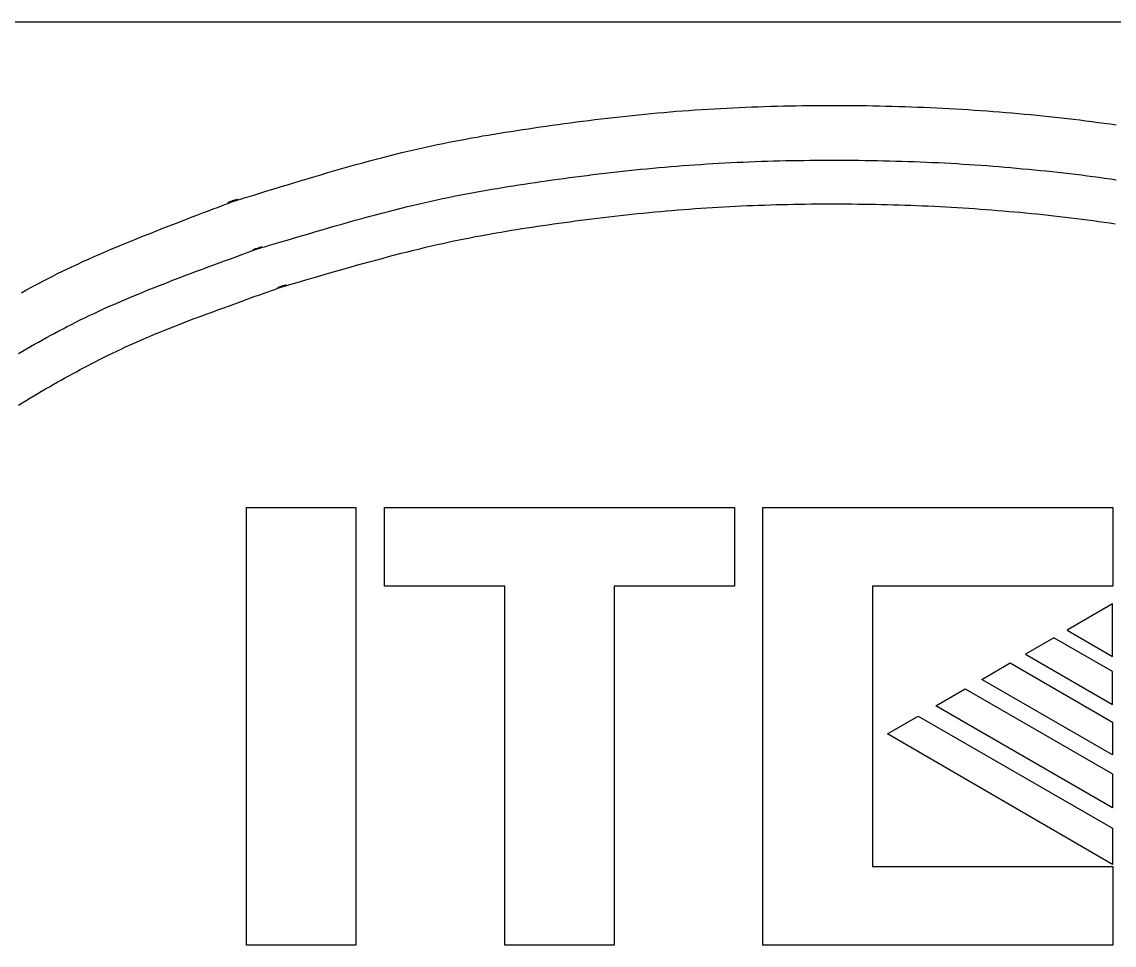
# Model space of a CAD drawing. Extents: x 4 to 588, y 3 to 416.
# Drawn here: x 440.83 to 454.47, y 404.29 to 415.82 of the extents above; entities that cross this region are included whole.
import ezdxf

# ---------------------------------------------------------------- set-up
doc = ezdxf.new("R2010")
doc.units = 0
doc.header["$LTSCALE"] = 0.5
doc.header["$MEASUREMENT"] = 0
doc.layers.add('M2-2-0', color=7, linetype='Continuous')

msp = doc.modelspace()

# ---------------------------------------------------------------- linework, layer by layer
at = {"layer": 'M2-2-0', "color": 7, "linetype": 'Continuous'}
for p, q in [((3.509, 415.821), (587.509, 415.821)), ((448.375, 414.645), (448.453, 414.654)), ((448.453, 414.654), (448.532, 414.662)), ((448.532, 414.662), (448.61, 414.669)), ((448.61, 414.669), (448.689, 414.677)), ((448.689, 414.677), (448.767, 414.684)), ((448.767, 414.684), (448.845, 414.691)), ((448.845, 414.691), (448.924, 414.697)), ((448.924, 414.697), (449.002, 414.704)), ((449.002, 414.704), (449.081, 414.71)), ((449.081, 414.71), (449.159, 414.715)), ((449.159, 414.715), (449.238, 414.721)), ((449.238, 414.721), (449.316, 414.726)), ((449.316, 414.726), (449.395, 414.731)), ((449.395, 414.731), (449.473, 414.736)), ((449.473, 414.736), (449.552, 414.74)), ((449.552, 414.74), (449.631, 414.744)), ((449.631, 414.744), (449.709, 414.748)), ((449.709, 414.748), (449.788, 414.752)), ((449.788, 414.752), (449.867, 414.755)), ((449.867, 414.755), (449.946, 414.759)), ((449.946, 414.759), (450.025, 414.761)), ((450.025, 414.761), (450.104, 414.764)), ((450.104, 414.764), (450.183, 414.767)), ((450.183, 414.767), (450.262, 414.769)), ((450.262, 414.769), (450.341, 414.771)), ((450.341, 414.771), (450.42, 414.772)), ((450.42, 414.772), (450.499, 414.774)), ((450.499, 414.774), (450.579, 414.775)), ((450.579, 414.775), (450.658, 414.776)), ((450.658, 414.776), (450.738, 414.777)), ((450.738, 414.777), (450.817, 414.777)), ((450.817, 414.777), (450.897, 414.778)), ((450.897, 414.778), (450.977, 414.778)), ((450.977, 414.778), (451.057, 414.777)), ((451.057, 414.777), (451.137, 414.777)), ((451.137, 414.777), (451.216, 414.776)), ((451.216, 414.776), (451.296, 414.776)), ((451.296, 414.776), (451.376, 414.775)), ((451.376, 414.775), (451.456, 414.773)), ((451.456, 414.773), (451.536, 414.772)), ((451.536, 414.772), (451.616, 414.77)), ((451.616, 414.77), (451.696, 414.768)), ((451.696, 414.768), (451.775, 414.766)), ((451.775, 414.766), (451.855, 414.763)), ((451.855, 414.763), (451.935, 414.76)), ((451.935, 414.76), (452.014, 414.757)), ((452.014, 414.757), (452.094, 414.754)), ((452.094, 414.754), (452.173, 414.751)), ((452.173, 414.751), (452.253, 414.747)), ((452.253, 414.747), (452.332, 414.743)), ((452.332, 414.743), (452.411, 414.739)), ((452.411, 414.739), (452.49, 414.735)), ((452.49, 414.735), (452.569, 414.73)), ((452.569, 414.73), (452.647, 414.725)), ((452.647, 414.725), (452.726, 414.72)), ((452.726, 414.72), (452.804, 414.714)), ((452.804, 414.714), (452.882, 414.709)), ((452.882, 414.709), (452.96, 414.703)), ((452.96, 414.703), (453.038, 414.697)), ((453.038, 414.697), (453.116, 414.691)), ((453.116, 414.691), (453.193, 414.684)), ((453.193, 414.684), (453.271, 414.677)), ((453.271, 414.677), (453.348, 414.67)), ((453.348, 414.67), (453.425, 414.663)), ((453.425, 414.663), (453.503, 414.655)), ((453.503, 414.655), (453.58, 414.647)), ((453.58, 414.647), (453.656, 414.639)), ((447.303, 414.509), (447.378, 414.52)), ((447.378, 414.52), (447.453, 414.531)), ((447.453, 414.531), (447.528, 414.541)), ((447.528, 414.541), (447.603, 414.551)), ((447.603, 414.551), (447.679, 414.562)), ((447.679, 414.562), (447.756, 414.572)), ((447.756, 414.572), (447.832, 414.582)), ((447.832, 414.582), (447.909, 414.591)), ((447.909, 414.591), (447.986, 414.601)), ((447.986, 414.601), (448.064, 414.61)), ((448.064, 414.61), (448.141, 414.619)), ((448.141, 414.619), (448.219, 414.628)), ((448.219, 414.628), (448.297, 414.637)), ((448.297, 414.637), (448.375, 414.645)), ((453.656, 414.639), (453.733, 414.631)), ((453.733, 414.631), (453.81, 414.623)), ((453.81, 414.623), (453.886, 414.614)), ((453.886, 414.614), (453.962, 414.605)), ((453.962, 414.605), (454.039, 414.596)), ((454.039, 414.596), (454.115, 414.586)), ((454.115, 414.586), (454.191, 414.576)), ((454.191, 414.576), (454.267, 414.566)), ((454.267, 414.566), (454.343, 414.556)), ((454.343, 414.556), (454.418, 414.546)), ((454.418, 414.546), (454.494, 414.535)), ((446.444, 414.371), (446.514, 414.383)), ((446.514, 414.383), (446.584, 414.396)), ((446.584, 414.396), (446.654, 414.408)), ((446.654, 414.408), (446.725, 414.419)), ((446.725, 414.419), (446.795, 414.431)), ((446.795, 414.431), (446.866, 414.442)), ((446.866, 414.442), (446.938, 414.454)), ((446.938, 414.454), (447.01, 414.465)), ((447.01, 414.465), (447.082, 414.476)), ((447.082, 414.476), (447.156, 414.487)), ((447.156, 414.487), (447.229, 414.498)), ((447.229, 414.498), (447.303, 414.509)), ((445.725, 414.224), (445.8, 414.241)), ((445.8, 414.241), (445.874, 414.257)), ((445.874, 414.257), (445.947, 414.273)), ((445.947, 414.273), (446.019, 414.289)), ((446.019, 414.289), (446.091, 414.303)), ((446.091, 414.303), (446.162, 414.318)), ((446.162, 414.318), (446.233, 414.332)), ((446.233, 414.332), (446.304, 414.345)), ((446.304, 414.345), (446.374, 414.358)), ((446.374, 414.358), (446.444, 414.371)), ((445.171, 414.085), (445.254, 414.108)), ((445.254, 414.108), (445.336, 414.129)), ((445.336, 414.129), (445.416, 414.149)), ((445.416, 414.149), (445.495, 414.169)), ((445.495, 414.169), (445.573, 414.188)), ((445.573, 414.188), (445.65, 414.206)), ((445.65, 414.206), (445.725, 414.224)), ((444.65, 413.939), (444.738, 413.964)), ((444.738, 413.964), (444.826, 413.99)), ((444.826, 413.99), (444.913, 414.014)), ((444.913, 414.014), (445, 414.039)), ((445, 414.039), (445.086, 414.062)), ((445.086, 414.062), (445.171, 414.085)), ((448.332, 413.957), (448.407, 413.965)), ((448.407, 413.965), (448.482, 413.972)), ((448.482, 413.972), (448.557, 413.98)), ((448.557, 413.98), (448.632, 413.987)), ((448.632, 413.987), (448.707, 413.995)), ((448.707, 413.995), (448.782, 414.001)), ((448.782, 414.001), (448.858, 414.008)), ((448.858, 414.008), (448.933, 414.014)), ((448.933, 414.014), (449.008, 414.02)), ((449.008, 414.02), (449.083, 414.026)), ((449.083, 414.026), (449.158, 414.032)), ((449.158, 414.032), (449.234, 414.037)), ((449.234, 414.037), (449.309, 414.042)), ((449.309, 414.042), (449.384, 414.047)), ((449.384, 414.047), (449.46, 414.052)), ((449.46, 414.052), (449.535, 414.056)), ((449.535, 414.056), (449.61, 414.06)), ((449.61, 414.06), (449.686, 414.064)), ((449.686, 414.064), (449.761, 414.068)), ((449.761, 414.068), (449.837, 414.071)), ((449.837, 414.071), (449.912, 414.074)), ((449.912, 414.074), (449.988, 414.077)), ((449.988, 414.077), (450.064, 414.08)), ((450.064, 414.08), (450.139, 414.082)), ((450.139, 414.082), (450.215, 414.084)), ((450.215, 414.084), (450.291, 414.086)), ((450.291, 414.086), (450.367, 414.088)), ((450.367, 414.088), (450.443, 414.09)), ((450.443, 414.09), (450.519, 414.091)), ((450.519, 414.091), (450.595, 414.092)), ((450.595, 414.092), (450.671, 414.093)), ((450.671, 414.093), (450.748, 414.094)), ((450.748, 414.094), (450.824, 414.094)), ((450.824, 414.094), (450.901, 414.095)), ((450.901, 414.095), (450.977, 414.095)), ((450.977, 414.095), (451.054, 414.094)), ((451.054, 414.094), (451.13, 414.094)), ((451.13, 414.094), (451.207, 414.094)), ((451.207, 414.094), (451.283, 414.093)), ((451.283, 414.093), (451.36, 414.092)), ((451.36, 414.092), (451.437, 414.091)), ((451.437, 414.091), (451.513, 414.089)), ((451.513, 414.089), (451.59, 414.087)), ((451.59, 414.087), (451.666, 414.086)), ((451.666, 414.086), (451.743, 414.083)), ((451.743, 414.083), (451.819, 414.081)), ((451.819, 414.081), (451.896, 414.079)), ((451.896, 414.079), (451.972, 414.076)), ((451.972, 414.076), (452.048, 414.073)), ((452.048, 414.073), (452.124, 414.07)), ((452.124, 414.07), (452.201, 414.066)), ((452.201, 414.066), (452.276, 414.063)), ((452.276, 414.063), (452.352, 414.059)), ((452.352, 414.059), (452.428, 414.055)), ((452.428, 414.055), (452.504, 414.051)), ((452.504, 414.051), (452.579, 414.046)), ((452.579, 414.046), (452.654, 414.041)), ((452.654, 414.041), (452.729, 414.036)), ((452.729, 414.036), (452.804, 414.031)), ((452.804, 414.031), (452.879, 414.026)), ((452.879, 414.026), (452.954, 414.02)), ((452.954, 414.02), (453.028, 414.014)), ((453.028, 414.014), (453.103, 414.008)), ((453.103, 414.008), (453.177, 414.002)), ((453.177, 414.002), (453.251, 413.995)), ((453.251, 413.995), (453.325, 413.988)), ((453.325, 413.988), (453.399, 413.982)), ((453.399, 413.982), (453.473, 413.974)), ((453.473, 413.974), (453.547, 413.967)), ((453.547, 413.967), (453.62, 413.959)), ((444.225, 413.812), (444.307, 413.837)), ((444.307, 413.837), (444.391, 413.862)), ((444.391, 413.862), (444.477, 413.888)), ((444.477, 413.888), (444.563, 413.913)), ((444.563, 413.913), (444.65, 413.939)), ((447.312, 413.826), (447.383, 413.837)), ((447.383, 413.837), (447.454, 413.847)), ((447.454, 413.847), (447.525, 413.857)), ((447.525, 413.857), (447.597, 413.866)), ((447.597, 413.866), (447.669, 413.876)), ((447.669, 413.876), (447.742, 413.886)), ((447.742, 413.886), (447.814, 413.895)), ((447.814, 413.895), (447.888, 413.904)), ((447.888, 413.904), (447.961, 413.914)), ((447.961, 413.914), (448.035, 413.923)), ((448.035, 413.923), (448.109, 413.931)), ((448.109, 413.931), (448.183, 413.94)), ((448.183, 413.94), (448.258, 413.948)), ((448.258, 413.948), (448.332, 413.957)), ((453.62, 413.959), (453.694, 413.951)), ((453.694, 413.951), (453.767, 413.943)), ((453.767, 413.943), (453.84, 413.935)), ((453.84, 413.935), (453.914, 413.926)), ((453.914, 413.926), (453.987, 413.918)), ((453.987, 413.918), (454.06, 413.909)), ((454.06, 413.909), (454.132, 413.9)), ((454.132, 413.9), (454.205, 413.89)), ((454.205, 413.89), (454.278, 413.88)), ((454.278, 413.88), (454.35, 413.871)), ((454.35, 413.871), (454.423, 413.861)), ((454.423, 413.861), (454.495, 413.85)), ((443.787, 413.678), (443.852, 413.698)), ((443.852, 413.698), (443.92, 413.719)), ((443.92, 413.719), (443.992, 413.741)), ((443.992, 413.741), (444.067, 413.764)), ((444.067, 413.764), (444.145, 413.788)), ((444.145, 413.788), (444.225, 413.812)), ((446.427, 413.683), (446.495, 413.695)), ((446.495, 413.695), (446.562, 413.707)), ((446.562, 413.707), (446.63, 413.719)), ((446.63, 413.719), (446.697, 413.73)), ((446.697, 413.73), (446.764, 413.742)), ((446.764, 413.742), (446.831, 413.753)), ((446.831, 413.753), (446.899, 413.764)), ((446.899, 413.764), (446.966, 413.774)), ((446.966, 413.774), (447.035, 413.785)), ((447.035, 413.785), (447.103, 413.795)), ((447.103, 413.795), (447.172, 413.806)), ((447.172, 413.806), (447.242, 413.816)), ((447.242, 413.816), (447.312, 413.826)), ((443.366, 413.541), (443.405, 413.555)), ((443.405, 413.564), (443.404, 413.563)), ((443.404, 413.563), (443.407, 413.563)), ((443.405, 413.555), (443.439, 413.568)), ((443.409, 413.566), (443.405, 413.564)), ((443.407, 413.563), (443.414, 413.564)), ((443.416, 413.568), (443.409, 413.566)), ((443.414, 413.564), (443.426, 413.567)), ((443.425, 413.572), (443.416, 413.568)), ((443.436, 413.576), (443.425, 413.572)), ((443.426, 413.567), (443.443, 413.572)), ((443.448, 413.58), (443.436, 413.576)), ((443.439, 413.568), (443.466, 413.579)), ((443.443, 413.572), (443.466, 413.579)), ((443.461, 413.585), (443.448, 413.58)), ((443.473, 413.589), (443.461, 413.585)), ((443.466, 413.579), (443.495, 413.588)), ((443.466, 413.579), (443.487, 413.588)), ((443.485, 413.593), (443.473, 413.589)), ((443.497, 413.596), (443.485, 413.593)), ((443.487, 413.588), (443.503, 413.594)), ((443.495, 413.588), (443.531, 413.599)), ((443.506, 413.599), (443.497, 413.596)), ((443.503, 413.594), (443.513, 413.599)), ((443.514, 413.602), (443.506, 413.599)), ((443.513, 413.599), (443.519, 413.601)), ((443.519, 413.603), (443.514, 413.602)), ((443.519, 413.601), (443.521, 413.603)), ((443.521, 413.603), (443.519, 413.603)), ((443.531, 413.599), (443.572, 413.611)), ((443.572, 413.611), (443.618, 413.626)), ((443.618, 413.626), (443.67, 413.642)), ((443.67, 413.642), (443.726, 413.659)), ((443.726, 413.659), (443.787, 413.678)), ((445.794, 413.55), (445.868, 413.567)), ((445.868, 413.567), (445.94, 413.583)), ((445.94, 413.583), (446.012, 413.599)), ((446.012, 413.599), (446.083, 413.614)), ((446.083, 413.614), (446.153, 413.629)), ((446.153, 413.629), (446.222, 413.643)), ((446.222, 413.643), (446.291, 413.657)), ((446.291, 413.657), (446.359, 413.67)), ((446.359, 413.67), (446.427, 413.683)), ((443.035, 413.415), (443.1, 413.44)), ((443.1, 413.44), (443.162, 413.463)), ((443.162, 413.463), (443.22, 413.485)), ((443.22, 413.485), (443.273, 413.505)), ((443.273, 413.505), (443.322, 413.524)), ((443.322, 413.524), (443.366, 413.541)), ((445.245, 413.412), (445.327, 413.434)), ((445.327, 413.434), (445.408, 413.455)), ((445.408, 413.455), (445.488, 413.476)), ((445.488, 413.476), (445.567, 413.495)), ((445.567, 413.495), (445.644, 413.514)), ((445.644, 413.514), (445.72, 413.533)), ((445.72, 413.533), (445.794, 413.55)), ((448.374, 413.412), (448.445, 413.419)), ((448.445, 413.419), (448.517, 413.427)), ((448.517, 413.427), (448.588, 413.434)), ((448.588, 413.434), (448.66, 413.441)), ((448.66, 413.441), (448.732, 413.448)), ((448.732, 413.448), (448.804, 413.455)), ((448.804, 413.455), (448.876, 413.461)), ((448.876, 413.461), (448.948, 413.467)), ((448.948, 413.467), (449.02, 413.473)), ((449.02, 413.473), (449.092, 413.479)), ((449.092, 413.479), (449.164, 413.484)), ((449.164, 413.484), (449.236, 413.49)), ((449.236, 413.49), (449.308, 413.495)), ((449.308, 413.495), (449.38, 413.499)), ((449.38, 413.499), (449.452, 413.504)), ((449.452, 413.504), (449.525, 413.508)), ((449.525, 413.508), (449.597, 413.512)), ((449.597, 413.512), (449.669, 413.516)), ((449.669, 413.516), (449.741, 413.52)), ((449.741, 413.52), (449.813, 413.523)), ((449.813, 413.523), (449.886, 413.526)), ((449.886, 413.526), (449.958, 413.529)), ((449.958, 413.529), (450.03, 413.532)), ((450.03, 413.532), (450.103, 413.534)), ((450.103, 413.534), (450.175, 413.537)), ((450.175, 413.537), (450.248, 413.539)), ((450.248, 413.539), (450.32, 413.54)), ((450.32, 413.54), (450.393, 413.542)), ((450.393, 413.542), (450.466, 413.544)), ((450.466, 413.544), (450.539, 413.545)), ((450.539, 413.545), (450.612, 413.546)), ((450.612, 413.546), (450.685, 413.547)), ((450.685, 413.547), (450.758, 413.547)), ((450.758, 413.547), (450.831, 413.548)), ((450.831, 413.548), (450.904, 413.548)), ((450.904, 413.548), (450.977, 413.548)), ((450.977, 413.548), (451.05, 413.548)), ((451.05, 413.548), (451.124, 413.548)), ((451.124, 413.548), (451.197, 413.547)), ((451.197, 413.547), (451.27, 413.546)), ((451.27, 413.546), (451.344, 413.546)), ((451.344, 413.546), (451.417, 413.544)), ((451.417, 413.544), (451.49, 413.543)), ((451.49, 413.543), (451.564, 413.541)), ((451.564, 413.541), (451.637, 413.54)), ((451.637, 413.54), (451.71, 413.538)), ((451.71, 413.538), (451.784, 413.536)), ((451.784, 413.536), (451.857, 413.533)), ((451.857, 413.533), (451.93, 413.531)), ((451.93, 413.531), (452.003, 413.528)), ((452.003, 413.528), (452.076, 413.525)), ((452.076, 413.525), (452.148, 413.522)), ((452.148, 413.522), (452.221, 413.518)), ((452.221, 413.518), (452.294, 413.515)), ((452.294, 413.515), (452.366, 413.511)), ((452.366, 413.511), (452.439, 413.507)), ((452.439, 413.507), (452.511, 413.503)), ((452.511, 413.503), (452.583, 413.498)), ((452.583, 413.498), (452.655, 413.494)), ((452.655, 413.494), (452.726, 413.489)), ((452.726, 413.489), (452.798, 413.484)), ((452.798, 413.484), (452.87, 413.479)), ((452.87, 413.479), (452.941, 413.473)), ((452.941, 413.473), (453.012, 413.467)), ((453.012, 413.467), (453.083, 413.461)), ((453.083, 413.461), (453.154, 413.455)), ((453.154, 413.455), (453.225, 413.449)), ((453.225, 413.449), (453.296, 413.443)), ((453.296, 413.443), (453.367, 413.436)), ((453.367, 413.436), (453.437, 413.429)), ((453.437, 413.429), (453.508, 413.422)), ((453.508, 413.422), (453.578, 413.414)), ((442.67, 413.274), (442.747, 413.304)), ((442.747, 413.304), (442.823, 413.333)), ((442.823, 413.333), (442.896, 413.362)), ((442.896, 413.362), (442.967, 413.389)), ((442.967, 413.389), (443.035, 413.415)), ((444.743, 413.273), (444.826, 413.296)), ((444.826, 413.296), (444.909, 413.32)), ((444.909, 413.32), (444.993, 413.343)), ((444.993, 413.343), (445.077, 413.367)), ((445.077, 413.367), (445.161, 413.39)), ((445.161, 413.39), (445.245, 413.412)), ((447.335, 413.278), (447.401, 413.288)), ((447.401, 413.288), (447.468, 413.298)), ((447.468, 413.298), (447.536, 413.307)), ((447.536, 413.307), (447.604, 413.317)), ((447.604, 413.317), (447.672, 413.326)), ((447.672, 413.326), (447.741, 413.335)), ((447.741, 413.335), (447.81, 413.344)), ((447.81, 413.344), (447.88, 413.353)), ((447.88, 413.353), (447.949, 413.362)), ((447.949, 413.362), (448.02, 413.371)), ((448.02, 413.371), (448.09, 413.379)), ((448.09, 413.379), (448.161, 413.387)), ((448.161, 413.387), (448.231, 413.396)), ((448.231, 413.396), (448.302, 413.404)), ((448.302, 413.404), (448.374, 413.412)), ((453.578, 413.414), (453.648, 413.407)), ((453.648, 413.407), (453.718, 413.399)), ((453.718, 413.399), (453.788, 413.391)), ((453.788, 413.391), (453.858, 413.383)), ((453.858, 413.383), (453.928, 413.375)), ((453.928, 413.375), (453.998, 413.366)), ((453.998, 413.366), (454.068, 413.357)), ((454.068, 413.357), (454.137, 413.348)), ((454.137, 413.348), (454.207, 413.339)), ((454.207, 413.339), (454.276, 413.33)), ((454.276, 413.33), (454.345, 413.32)), ((454.345, 413.32), (454.414, 413.31)), ((454.414, 413.31), (454.483, 413.3)), ((442.27, 413.116), (442.35, 413.148)), ((442.35, 413.148), (442.431, 413.18)), ((442.431, 413.18), (442.512, 413.212)), ((442.512, 413.212), (442.591, 413.244)), ((442.591, 413.244), (442.67, 413.274)), ((444.278, 413.137), (444.35, 413.159)), ((444.35, 413.159), (444.425, 413.18)), ((444.425, 413.18), (444.501, 413.203)), ((444.501, 413.203), (444.58, 413.226)), ((444.58, 413.226), (444.661, 413.249)), ((444.661, 413.249), (444.743, 413.273)), ((446.491, 413.139), (446.556, 413.151)), ((446.556, 413.151), (446.622, 413.163)), ((446.622, 413.163), (446.686, 413.175)), ((446.686, 413.175), (446.751, 413.186)), ((446.751, 413.186), (446.815, 413.197)), ((446.815, 413.197), (446.879, 413.208)), ((446.879, 413.208), (446.944, 413.219)), ((446.944, 413.219), (447.008, 413.229)), ((447.008, 413.229), (447.073, 413.239)), ((447.073, 413.239), (447.138, 413.249)), ((447.138, 413.249), (447.203, 413.259)), ((447.203, 413.259), (447.269, 413.269)), ((447.269, 413.269), (447.335, 413.278)), ((441.953, 412.985), (442.03, 413.018)), ((442.03, 413.018), (442.109, 413.05)), ((442.109, 413.05), (442.189, 413.083)), ((442.189, 413.083), (442.27, 413.116)), ((443.835, 413.006), (443.875, 413.017)), ((443.875, 413.017), (443.919, 413.031)), ((443.919, 413.031), (443.969, 413.045)), ((443.969, 413.045), (444.023, 413.061)), ((444.023, 413.061), (444.081, 413.079)), ((444.081, 413.079), (444.143, 413.097)), ((444.143, 413.097), (444.209, 413.117)), ((444.209, 413.117), (444.278, 413.137)), ((445.871, 413.006), (445.944, 413.023)), ((445.944, 413.023), (446.015, 413.04)), ((446.015, 413.04), (446.086, 413.055)), ((446.086, 413.055), (446.155, 413.071)), ((446.155, 413.071), (446.224, 413.085)), ((446.224, 413.085), (446.292, 413.099)), ((446.292, 413.099), (446.359, 413.113)), ((446.359, 413.113), (446.425, 413.126)), ((446.425, 413.126), (446.491, 413.139)), ((441.661, 412.859), (441.731, 412.89)), ((441.731, 412.89), (441.803, 412.921)), ((441.803, 412.921), (441.877, 412.953)), ((441.877, 412.953), (441.953, 412.985)), ((443.423, 412.859), (443.482, 412.88)), ((443.482, 412.88), (443.537, 412.901)), ((443.537, 412.901), (443.588, 412.919)), ((443.588, 412.919), (443.635, 412.936)), ((443.635, 412.936), (443.678, 412.952)), ((443.678, 412.952), (443.715, 412.966)), ((443.715, 412.973), (443.714, 412.972)), ((443.714, 412.972), (443.717, 412.972)), ((443.715, 412.966), (443.747, 412.978)), ((443.719, 412.975), (443.715, 412.973)), ((443.717, 412.972), (443.723, 412.974)), ((443.726, 412.978), (443.719, 412.975)), ((443.723, 412.974), (443.735, 412.977)), ((443.734, 412.981), (443.726, 412.978)), ((443.745, 412.985), (443.734, 412.981)), ((443.735, 412.977), (443.751, 412.981)), ((443.756, 412.989), (443.745, 412.985)), ((443.747, 412.978), (443.773, 412.988)), ((443.751, 412.981), (443.773, 412.988)), ((443.768, 412.993), (443.756, 412.989)), ((443.78, 412.997), (443.768, 412.993)), ((443.773, 412.988), (443.801, 412.996)), ((443.773, 412.988), (443.794, 412.995)), ((443.792, 413), (443.78, 412.997)), ((443.803, 413.004), (443.792, 413)), ((443.794, 412.995), (443.809, 413.001)), ((443.801, 412.996), (443.835, 413.006)), ((443.812, 413.006), (443.803, 413.004)), ((443.809, 413.001), (443.819, 413.006)), ((443.819, 413.008), (443.812, 413.006)), ((443.824, 413.009), (443.819, 413.008)), ((443.819, 413.006), (443.824, 413.008)), ((443.824, 413.008), (443.826, 413.009)), ((443.826, 413.009), (443.824, 413.009)), ((445.329, 412.868), (445.41, 412.89)), ((445.41, 412.89), (445.489, 412.911)), ((445.489, 412.911), (445.568, 412.931)), ((445.568, 412.931), (445.646, 412.951)), ((445.646, 412.951), (445.723, 412.97)), ((445.723, 412.97), (445.798, 412.989)), ((445.798, 412.989), (445.871, 413.006)), ((441.398, 412.736), (441.462, 412.767)), ((441.462, 412.767), (441.527, 412.797)), ((441.527, 412.797), (441.593, 412.828)), ((441.593, 412.828), (441.661, 412.859)), ((443.084, 412.734), (443.156, 412.761)), ((443.156, 412.761), (443.227, 412.787)), ((443.227, 412.787), (443.295, 412.812)), ((443.295, 412.812), (443.36, 412.836)), ((443.36, 412.836), (443.423, 412.859)), ((444.778, 412.715), (444.853, 412.737)), ((444.853, 412.737), (444.93, 412.759)), ((444.93, 412.759), (445.009, 412.781)), ((445.009, 412.781), (445.088, 412.803)), ((445.088, 412.803), (445.168, 412.825)), ((445.168, 412.825), (445.249, 412.847)), ((445.249, 412.847), (445.329, 412.868)), ((441.1, 412.587), (441.157, 412.617)), ((441.157, 412.617), (441.216, 412.647)), ((441.216, 412.647), (441.275, 412.677)), ((441.275, 412.677), (441.336, 412.706)), ((441.336, 412.706), (441.398, 412.736)), ((442.703, 412.59), (442.781, 412.619)), ((442.781, 412.619), (442.858, 412.649)), ((442.858, 412.649), (442.935, 412.678)), ((442.935, 412.678), (443.01, 412.706)), ((443.01, 412.706), (443.084, 412.734)), ((444.375, 412.6), (444.435, 412.617)), ((444.435, 412.617), (444.498, 412.635)), ((444.498, 412.635), (444.564, 412.654)), ((444.564, 412.654), (444.633, 412.674)), ((444.633, 412.674), (444.704, 412.694)), ((444.704, 412.694), (444.778, 412.715)), ((440.825, 412.439), (440.879, 412.469)), ((440.879, 412.469), (440.933, 412.499)), ((440.933, 412.499), (440.988, 412.528)), ((440.988, 412.528), (441.044, 412.558)), ((441.044, 412.558), (441.1, 412.587)), ((442.322, 412.439), (442.396, 412.469)), ((442.396, 412.469), (442.472, 412.499)), ((442.472, 412.499), (442.549, 412.529)), ((442.549, 412.529), (442.626, 412.56)), ((442.626, 412.56), (442.703, 412.59)), ((443.904, 412.451), (443.949, 412.467)), ((443.949, 412.467), (443.989, 412.481)), ((443.989, 412.481), (444.025, 412.494)), ((444.025, 412.501), (444.024, 412.5)), ((444.024, 412.5), (444.026, 412.5)), ((444.025, 412.494), (444.056, 412.505)), ((444.029, 412.503), (444.025, 412.501)), ((444.026, 412.5), (444.033, 412.502)), ((444.035, 412.505), (444.029, 412.503)), ((444.033, 412.502), (444.044, 412.504)), ((444.044, 412.508), (444.035, 412.505)), ((444.053, 412.512), (444.044, 412.508)), ((444.044, 412.504), (444.06, 412.508)), ((444.064, 412.515), (444.053, 412.512)), ((444.056, 412.505), (444.081, 412.514)), ((444.06, 412.508), (444.081, 412.514)), ((444.076, 412.519), (444.064, 412.515)), ((444.087, 412.523), (444.076, 412.519)), ((444.081, 412.514), (444.108, 412.522)), ((444.081, 412.514), (444.1, 412.522)), ((444.099, 412.526), (444.087, 412.523)), ((444.109, 412.529), (444.099, 412.526)), ((444.1, 412.522), (444.115, 412.527)), ((444.108, 412.522), (444.14, 412.531)), ((444.118, 412.532), (444.109, 412.529)), ((444.115, 412.527), (444.124, 412.531)), ((444.125, 412.534), (444.118, 412.532)), ((444.124, 412.531), (444.13, 412.534)), ((444.129, 412.535), (444.125, 412.534)), ((444.131, 412.535), (444.129, 412.535)), ((444.13, 412.534), (444.131, 412.535)), ((444.14, 412.531), (444.178, 412.542)), ((444.178, 412.542), (444.221, 412.554)), ((444.221, 412.554), (444.268, 412.568)), ((444.268, 412.568), (444.32, 412.583)), ((444.32, 412.583), (444.375, 412.6)), ((442.043, 412.322), (442.11, 412.351)), ((442.11, 412.351), (442.179, 412.38)), ((442.179, 412.38), (442.249, 412.409)), ((442.249, 412.409), (442.322, 412.439)), ((443.558, 412.327), (443.623, 412.35)), ((443.623, 412.35), (443.685, 412.373)), ((443.685, 412.373), (443.745, 412.394)), ((443.745, 412.394), (443.801, 412.414)), ((443.801, 412.414), (443.854, 412.433)), ((443.854, 412.433), (443.904, 412.451)), ((441.731, 412.181), (441.79, 412.209)), ((441.79, 412.209), (441.851, 412.237)), ((441.851, 412.237), (441.913, 412.265)), ((441.913, 412.265), (441.977, 412.293)), ((441.977, 412.293), (442.043, 412.322)), ((443.131, 412.17), (443.205, 412.198)), ((443.205, 412.198), (443.278, 412.225)), ((443.278, 412.225), (443.35, 412.251)), ((443.35, 412.251), (443.421, 412.277)), ((443.421, 412.277), (443.49, 412.302)), ((443.49, 412.302), (443.558, 412.327)), ((441.45, 412.044), (441.504, 412.072)), ((441.504, 412.072), (441.559, 412.099)), ((441.559, 412.099), (441.615, 412.126)), ((441.615, 412.126), (441.672, 412.154)), ((441.672, 412.154), (441.731, 412.181)), ((442.763, 412.03), (442.835, 412.058)), ((442.835, 412.058), (442.908, 412.087)), ((442.908, 412.087), (442.982, 412.115)), ((442.982, 412.115), (443.056, 412.143)), ((443.056, 412.143), (443.131, 412.17)), ((441.19, 411.907), (441.241, 411.935)), ((441.241, 411.935), (441.292, 411.962)), ((441.292, 411.962), (441.344, 411.99)), ((441.344, 411.99), (441.397, 412.017)), ((441.397, 412.017), (441.45, 412.044)), ((442.424, 411.893), (442.488, 411.92)), ((442.488, 411.92), (442.554, 411.947)), ((442.554, 411.947), (442.622, 411.974)), ((442.622, 411.974), (442.691, 412.002)), ((442.691, 412.002), (442.763, 412.03)), ((440.939, 411.767), (440.989, 411.795)), ((440.989, 411.795), (441.039, 411.823)), ((441.039, 411.823), (441.089, 411.852)), ((441.089, 411.852), (441.139, 411.879)), ((441.139, 411.879), (441.19, 411.907)), ((442.125, 411.762), (442.182, 411.787)), ((442.182, 411.787), (442.24, 411.813)), ((442.24, 411.813), (442.3, 411.84)), ((442.3, 411.84), (442.361, 411.866)), ((442.361, 411.866), (442.424, 411.893)), ((440.788, 411.679), (440.838, 411.709)), ((440.838, 411.709), (440.888, 411.738)), ((440.888, 411.738), (440.939, 411.767)), ((441.857, 411.633), (441.908, 411.659)), ((441.908, 411.659), (441.961, 411.685)), ((441.961, 411.685), (442.015, 411.71)), ((442.015, 411.71), (442.069, 411.736)), ((442.069, 411.736), (442.125, 411.762)), ((441.607, 411.505), (441.656, 411.531)), ((441.656, 411.531), (441.705, 411.557)), ((441.705, 411.557), (441.755, 411.582)), ((441.755, 411.582), (441.806, 411.608)), ((441.806, 411.608), (441.857, 411.633)), ((441.319, 411.347), (441.367, 411.374)), ((441.367, 411.374), (441.415, 411.401)), ((441.415, 411.401), (441.463, 411.427)), ((441.463, 411.427), (441.511, 411.453)), ((441.511, 411.453), (441.559, 411.479)), ((441.559, 411.479), (441.607, 411.505)), ((441.077, 411.209), (441.126, 411.237)), ((441.126, 411.237), (441.174, 411.265)), ((441.174, 411.265), (441.222, 411.293)), ((441.222, 411.293), (441.271, 411.32)), ((441.271, 411.32), (441.319, 411.347)), ((440.883, 411.093), (440.931, 411.122)), ((440.931, 411.122), (440.98, 411.151)), ((440.98, 411.151), (441.029, 411.18)), ((441.029, 411.18), (441.077, 411.209)), ((440.786, 411.034), (440.834, 411.064)), ((440.834, 411.064), (440.883, 411.093)), ((443.636, 409.756), (445.002, 409.756)), ((443.636, 404.292), (443.636, 409.756)), ((445.002, 409.756), (445.002, 404.292)), ((445.357, 408.773), (445.357, 409.756)), ((445.357, 409.756), (446.86, 409.756)), ((446.86, 409.756), (448.226, 409.756)), ((448.226, 409.756), (449.729, 409.756)), ((449.729, 409.756), (449.729, 408.773)), ((450.084, 409.756), (451.45, 409.756)), ((450.084, 408.773), (450.084, 409.756)), ((451.45, 409.756), (454.455, 409.756)), ((454.455, 409.756), (454.455, 408.773)), ((446.86, 408.773), (445.357, 408.773)), ((446.86, 404.292), (446.86, 408.773)), ((449.729, 408.773), (448.226, 408.773)), ((448.226, 408.773), (448.226, 404.292)), ((450.084, 405.275), (450.084, 408.773)), ((454.455, 408.773), (451.45, 408.773)), ((451.45, 408.773), (451.45, 405.275)), ((454.45, 408.554), (453.882, 408.226)), ((454.45, 407.898), (454.45, 408.554)), ((453.718, 408.131), (453.363, 407.926)), ((454.45, 407.709), (453.718, 408.131)), ((453.882, 408.226), (454.45, 407.898)), ((453.363, 407.926), (454.45, 407.298)), ((452.816, 407.611), (453.171, 407.816)), ((453.171, 407.816), (454.45, 407.077)), ((454.45, 407.298), (454.45, 407.709)), ((454.45, 406.667), (452.816, 407.611)), ((452.242, 407.279), (452.611, 407.492)), ((452.611, 407.492), (454.45, 406.43)), ((451.641, 406.932), (452.024, 407.153)), ((452.024, 407.153), (454.45, 405.752)), ((454.45, 406.005), (452.242, 407.279)), ((454.45, 407.077), (454.45, 406.667)), ((454.45, 405.299), (451.641, 406.932)), ((454.45, 406.43), (454.45, 406.005)), ((454.45, 405.752), (454.45, 405.299)), ((450.084, 404.292), (450.084, 405.275)), ((451.45, 405.275), (454.455, 405.275)), ((454.455, 405.275), (454.455, 404.292)), ((445.002, 404.292), (443.636, 404.292)), ((448.226, 404.292), (446.86, 404.292)), ((451.45, 404.292), (450.084, 404.292)), ((454.455, 404.292), (451.45, 404.292))]:
    msp.add_line(p, q, dxfattribs=at)

doc.saveas('drawing.dxf')
